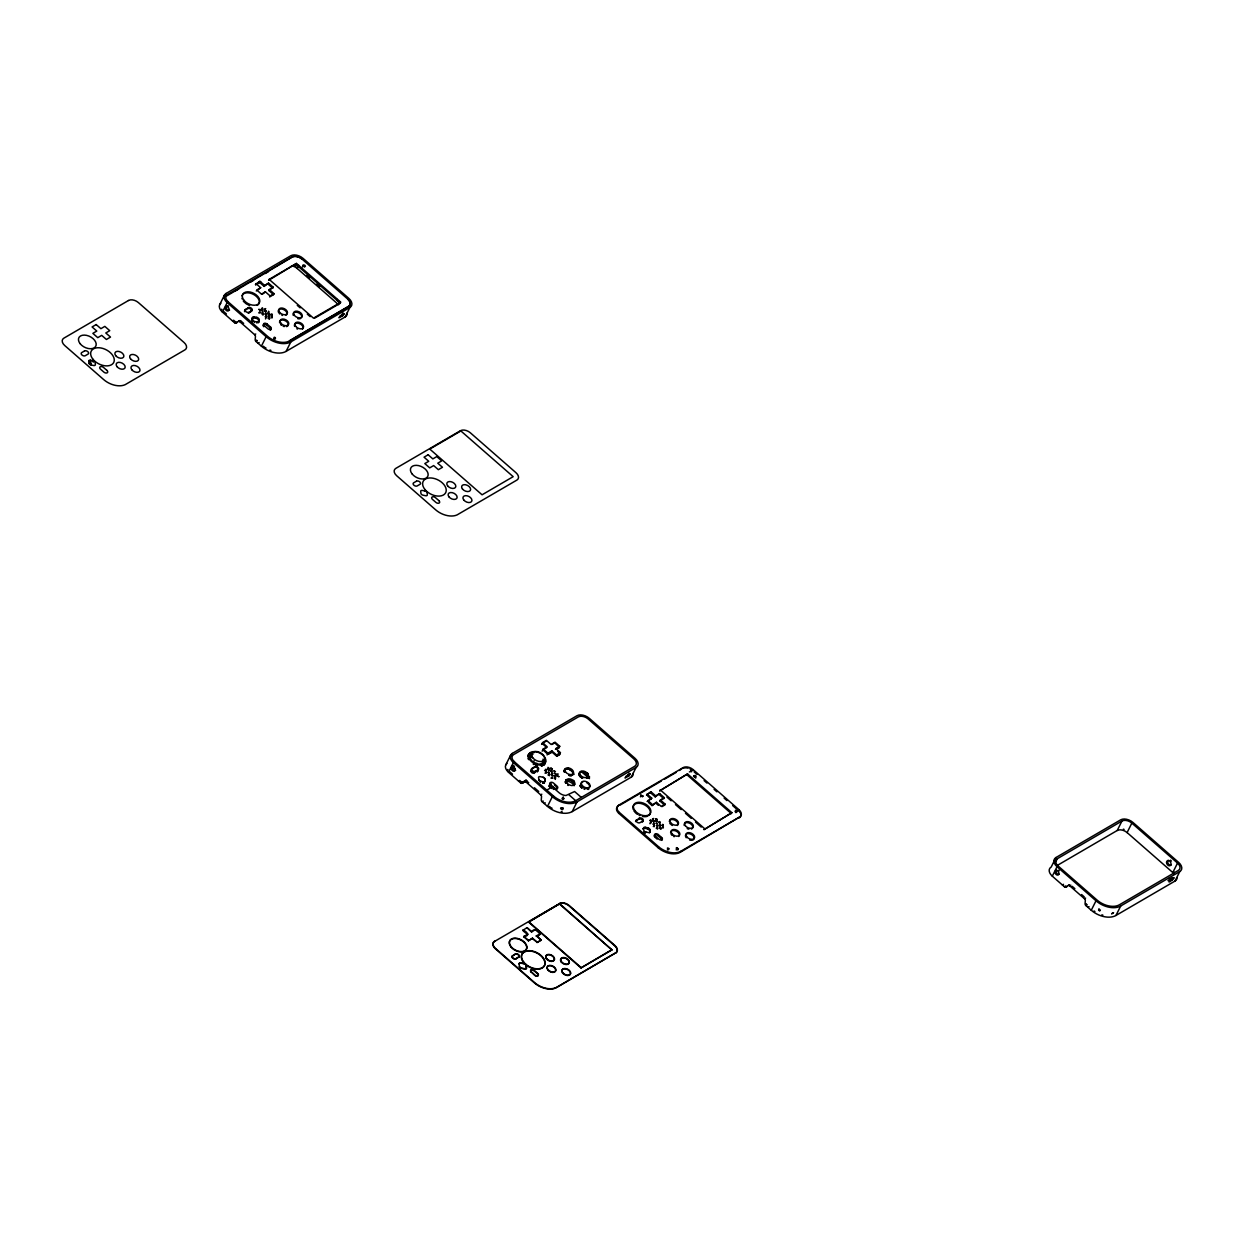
<?xml version="1.0" encoding="UTF-8"?>
<svg xmlns="http://www.w3.org/2000/svg" width="1244" height="1244" viewBox="0 0 1244 1244"><rect width="100%" height="100%" fill="white"/><g stroke="black" fill="none" stroke-linecap="round" stroke-linejoin="round"><path stroke-width="1.5" d="M258.659 312.85C262.655 312.944 257.99 310.191 260.089 312.866M275.204 339.068L274.038 338.057L273.773 339.052M541.746 765.946L544.701 764.22L541.156 765.791L541.746 763.552C546.271 763.769 546.318 756.616 542.539 761.39M541.669 764.765L545.261 763.085L544.856 759.68M543.457 765.278L545.494 761.188M546.303 773.146C544.81 770.005 547.438 772.275 545.012 773.13M550.937 778.091C554.979 778.2 550.299 775.401 552.367 778.106M551.947 771.918C548.915 768.605 554.855 771.513 550.563 771.078M654.111 824.212C652.665 821.118 655.153 823.264 652.836 824.197M660.564 827.804C659.336 825.021 661.17 826.607 659.46 827.913M734.986 811.648L737.054 811.679L735.935 812.643M272.28 317.811C271.083 314.732 272.98 316.816 271.145 317.873M661.606 825.456C665.633 825.658 661.046 822.906 662.959 825.441M651.016 821.615C648.14 818.396 653.691 820.884 649.943 820.62M548.759 769.321L548.013 767.377L549.242 768.357L547.298 768.947L549.273 770.425L547.842 769.554M262.717 311.575C259.856 308.59 265.112 310.394 261.924 310.565M268.891 312.882C268.051 309.678 269.388 311.824 267.833 312.866M527.736 756.072C530.784 751.469 536.366 751.827 528.436 754.673L528.731 759.586M563.579 799.317L562.49 798.15L562.226 799.146M654.328 826.622C653.535 823.481 654.748 825.456 653.287 826.607M219.582 304.873L224.542 294.952M223.687 298.202L226.066 293.475L290.738 255.782A9.346 5.893 26.6 0 1 303.085 258.379L348.786 298.342A9.346 5.893 26.6 0 1 349.875 307.486L345.132 316.956L286.089 351.383A18.691 11.787 26.6 0 1 261.395 346.174L256.015 341.478A1.866 1.337 59.8 0 1 255.175 339.814L255.44 336.315A1.866 1.337 59.8 0 0 254.6 334.652L239.828 321.714A1.866 1.337 59.8 0 0 238.335 321.356L239.454 320.688A1.866 1.337 59.8 0 1 240.574 320.796M227.061 295.761L292.231 257.104A7.48 4.712 26.6 0 1 302.105 259.172M232.504 320.905L233.623 320.252L235.645 322.009A1.866 1.337 59.8 0 0 237.122 322.383L236.002 323.036A1.866 1.337 59.8 0 1 234.51 322.678L222.412 312.088L227.154 302.619A9.346 5.893 26.6 0 1 226.066 293.475M259.918 281.315L255.502 284.581L259.918 281.315L264.63 285.42L268.564 283.134L273.276 287.24L268.844 290.505L273.556 294.626L274.038 293.646L269.326 289.541L268.844 290.505M244.679 311.7A2.333 1.477 26.6 0 1 245.052 310.254L248.349 307.641A2.333 1.477 26.6 0 1 251.443 308.294A2.333 1.477 26.6 0 1 251.708 310.58L248.411 313.193L251.708 310.58M245.052 310.254L248.349 307.641M255.984 283.601L260.696 287.722L256.264 290.987M259.436 282.279L264.148 286.4L264.63 285.42M269.139 279.371L268.657 280.335L296.476 263.433L340.825 302.23L313.488 318.153L269.139 279.371L296.476 263.433M264.148 286.4L268.564 283.134M274.038 293.646L270.103 295.948L265.392 291.827L262.282 294.33M252.641 321.574A2.006 1.26 26.6 0 1 252.237 320.734L252.485 317.826A2.006 1.26 26.6 0 1 254.196 316.831L256.808 317.375A2.006 1.26 26.6 0 1 258.861 319.164L258.596 322.072A2.006 1.26 26.6 0 1 258.379 322.787M252.237 320.734L252.485 317.826M252.003 318.791A2.006 1.26 26.6 0 1 253.714 317.795L254.196 316.831M254.274 322.523L254.756 321.558L257.384 322.103A2.006 1.26 26.6 0 0 259.094 321.107M253.714 317.795L256.326 318.355L256.808 317.375M270.103 295.948L269.606 296.912L273.556 294.626M256.886 323.082L257.384 322.103M258.596 322.072L258.861 319.164M263.868 326.705L264.366 325.726A2.333 1.477 26.6 0 1 264.086 323.44A2.333 1.477 26.6 0 1 267.165 324.093L270.523 327.032A2.333 1.477 26.6 0 1 270.803 329.318A2.333 1.477 26.6 0 1 267.724 328.665L264.366 325.726M263.122 325.026A2.333 1.477 26.6 0 1 266.683 325.073L267.165 324.093M338.632 304.718L297.223 268.502L298.793 265.345M270.321 330.298A2.333 1.477 26.6 0 0 270.041 327.996L270.523 327.032M261.395 346.174L266.138 336.704A18.691 11.787 26.6 0 0 290.816 341.913L349.875 307.486M286.089 351.383L290.816 341.913M505.67 765.091L510.771 754.906M509.853 758.296L512.279 753.429L576.967 715.735A9.346 5.893 26.6 0 1 589.298 718.332L635 758.296A9.346 5.893 26.6 0 1 636.088 767.455L631.221 777.173L572.178 811.601A18.691 11.787 26.6 0 1 547.484 806.392L542.104 801.696A1.866 1.337 59.8 0 1 541.264 800.032L541.529 796.533A1.866 1.337 59.8 0 0 540.689 794.869L525.917 781.932A1.866 1.337 59.8 0 0 524.424 781.574L522.091 783.253A1.866 1.337 59.8 0 1 520.598 782.896L508.501 772.306A9.346 5.893 26.6 0 1 506.946 763.458M508.501 772.306L513.383 762.588A9.346 5.893 26.6 0 1 512.279 753.429M511.253 768.419L512.886 765.169M529.804 753.351L530.162 757.767L529.244 758.56M531.515 752.698L531.421 757.285M518.592 781.123L519.712 780.47L522.402 782.818L525.419 780.594M541.575 744.394L546.007 741.129M542.151 751.189L543.224 749.043L547.158 746.758L542.462 742.637L546.396 740.351L551.092 744.456L555.042 742.17L559.738 746.276L558.665 748.422M534.282 773.395L535.355 771.264L538.17 769.616A2.333 1.477 26.6 0 0 537.89 767.33A2.333 1.477 26.6 0 0 534.811 766.677L531.997 768.326A2.333 1.477 26.6 0 0 532.276 770.611A2.333 1.477 26.6 0 0 535.355 771.264M538.17 769.616L537.097 771.762A2.333 1.477 26.6 0 0 537.579 771.156M547.049 754.906L551.481 751.64L556.177 755.761L560.111 753.46L557.763 751.407M550.797 753.009L551.869 750.863L556.566 754.984L560.5 752.682L555.804 748.577L559.738 746.276M540.347 782.336L540.845 781.372A2.006 1.26 26.6 0 1 538.792 779.584M542.742 783.191L543.426 781.823A1.866 1.182 26.6 0 0 545.028 780.905L544.794 778.962A1.866 1.182 26.6 0 0 542.882 777.298L540.269 776.645A2.006 1.26 26.6 0 0 538.559 777.64L538.916 779.615A1.866 1.182 26.6 0 0 540.813 781.279L543.457 781.916M550.812 784.777L554.171 787.716A2.333 1.477 26.6 0 0 557.25 788.369A2.333 1.477 26.6 0 0 556.985 786.084L553.627 783.145A2.333 1.477 26.6 0 0 550.532 782.492A2.333 1.477 26.6 0 0 550.812 784.777L549.739 786.923A2.333 1.477 26.6 0 1 549.257 786.363M551.574 788.478L552.383 786.861L559.1 792.739A7.48 4.712 26.6 0 0 566.004 795.491L574.604 791.542L581.321 797.42M553.316 789.458L553.798 788.478A2.333 1.477 26.6 0 0 556.892 789.131A2.333 1.477 26.6 0 0 556.612 786.846L554.373 784.886M547.484 806.392L552.352 796.673A18.691 11.787 26.6 0 0 577.045 801.867L636.088 767.455M574.044 774.437A6.733 4.245 26.6 0 0 571.945 771.373L572.271 770.72M565.678 783.238A4.821 3.032 26.6 0 1 569.814 780.035A4.821 3.032 26.6 0 1 574.23 785.446A6.733 4.245 26.6 0 0 567.995 781.356L568.648 780.066A6.733 4.245 26.6 0 0 565.585 780.019M494.49 941.459L494.661 941.133A7.48 4.712 26.6 0 0 494.941 947.912L534.516 982.542A16.825 10.605 26.6 0 0 556.737 987.223L615.78 952.811A7.48 4.712 26.6 0 0 614.909 945.487L569.208 905.523A7.48 4.712 26.6 0 0 560.686 902.926L494.49 941.459A7.48 4.712 26.6 0 0 494.785 948.239L534.36 982.869A16.825 10.605 26.6 0 0 556.581 987.549L615.78 952.811M588.987 778.184A6.733 4.245 26.6 0 0 586.748 774.499L587.463 773.068A6.733 4.245 26.6 0 1 588.07 773.644M572.178 811.601L577.045 801.867M527.643 934.384C513.477 924.276 536.18 934.975 523.693 936.685L528.405 940.791L532.51 938.178L537.206 942.299L541.14 939.997L536.444 935.877L541.14 939.997M559.333 903.439L611.924 949.903L580.995 967.925L528.576 922.084L560.515 903.253A7.48 4.712 26.6 0 1 569.037 905.85L614.738 945.813A7.48 4.712 26.6 0 1 615.609 953.137M512.481 955.952L515.467 953.992A2.333 1.477 26.6 0 1 518.546 954.63A2.333 1.477 26.6 0 1 518.826 956.931L515.84 958.891A2.333 1.477 26.6 0 1 512.761 958.238A2.333 1.477 26.6 0 1 512.481 955.952L515.467 953.992M535.666 929.47L531.732 931.772L527.036 927.651L531.577 932.098C534.656 925.583 545.572 935.13 536.273 936.203M523.693 936.685L527.798 934.057M515.84 958.891L518.826 956.931M528.405 940.791L532.51 938.178M519.246 963.789L519.09 964.1A1.866 1.182 26.6 0 1 520.676 963.183L524.33 963.587A1.866 1.182 26.6 0 1 526.228 965.251L526.383 968.174A1.866 1.182 26.6 0 1 524.781 969.092L521.298 968.361A1.866 1.182 26.6 0 1 519.401 966.697L519.246 963.789A1.866 1.182 26.6 0 1 520.832 962.856M519.401 966.697L519.557 966.37A1.866 1.182 26.6 0 0 521.454 968.034L524.952 968.765A1.866 1.182 26.6 0 0 526.539 967.848M520.676 963.183L524.33 963.587M532.339 938.505L537.206 942.299M526.383 968.174L526.228 965.251M528.576 922.084L559.66 903.735M537.641 973.383L537.47 973.71A2.333 1.477 26.6 0 1 537.75 975.996A2.333 1.477 26.6 0 1 534.671 975.343L531.468 972.077A2.333 1.477 26.6 0 1 531.188 969.791A2.333 1.477 26.6 0 1 534.282 970.444L537.641 973.383A2.333 1.477 26.6 0 1 537.906 975.669A2.333 1.477 26.6 0 1 534.827 975.016L531.468 972.077M531.297 972.404A2.333 1.477 26.6 0 1 531.033 970.118A2.333 1.477 26.6 0 1 534.111 970.771L534.282 970.444M618.61 805.257L618.128 806.236A7.48 4.712 26.6 0 0 618.423 813.001L657.998 847.63A16.825 10.605 26.6 0 0 680.219 852.311L739.745 816.935A7.48 4.712 26.6 0 0 738.858 809.611L693.172 769.647A7.48 4.712 26.6 0 0 683.298 767.564L618.61 805.257A7.48 4.712 26.6 0 0 618.906 812.021L658.48 846.651A16.825 10.605 26.6 0 0 680.701 851.331L739.745 816.935M618.859 813.405L619.356 812.441M651.001 791.775L646.569 795.04L651.001 791.775L655.697 795.88L659.631 793.594L664.343 797.699L659.911 800.981L664.623 805.086L665.105 804.122L660.409 800.001L659.911 800.981M636.119 820.713L639.416 818.101A2.333 1.477 26.6 0 1 642.51 818.754A2.333 1.477 26.6 0 1 642.79 821.04L642.293 822.02A2.333 1.477 26.6 0 0 642.028 819.734A2.333 1.477 26.6 0 0 638.934 819.081L636.119 820.713A2.333 1.477 26.6 0 0 635.606 821.584M651.763 798.181L647.331 801.447L651.763 798.181L647.051 794.061M638.934 819.081L639.416 818.101M650.503 792.739L655.215 796.86L655.697 795.88M648.513 802.473L652.043 805.568L656.459 802.302L661.17 806.407L665.105 804.122M687.543 773.908L659.724 790.811L687.543 773.908L731.892 812.69L704.073 829.592L731.892 812.69M655.215 796.86L659.631 793.594M645.263 827.291A2.006 1.26 26.6 0 0 643.552 828.286L643.07 829.266A2.006 1.26 26.6 0 1 644.781 828.271L645.263 827.291L647.875 827.851A2.006 1.26 26.6 0 1 649.928 829.624L649.663 832.547L649.928 829.624M652.043 805.568L656.459 802.302M645.341 832.998L645.823 832.018L648.451 832.563A2.006 1.26 26.6 0 0 650.161 831.567M644.781 828.271L647.393 828.815L647.875 827.851M580.995 967.925L612.079 949.576M683.298 767.564L679.488 770.471M655.433 836.201L658.791 839.14A2.333 1.477 26.6 0 0 661.87 839.793A2.333 1.477 26.6 0 0 661.606 837.492L658.231 834.553A2.333 1.477 26.6 0 0 655.153 833.915A2.333 1.477 26.6 0 0 655.433 836.201L654.935 837.165L657.174 839.125M661.761 840.384A2.333 1.477 26.6 0 0 661.108 838.472L657.749 835.533L658.231 834.553M693.172 769.647L692.675 770.611A7.48 4.712 26.6 0 0 692.193 770.223M661.108 838.472L661.606 837.492M657.998 847.63L658.48 846.651M680.219 852.311L680.701 851.331M738.376 810.575L738.858 809.611M1068.207 885.433A1.866 1.337 59.8 0 1 1069.7 885.806L1084.488 898.728A1.866 1.337 59.8 0 1 1085.328 900.392L1085.063 903.89A1.866 1.337 59.8 0 0 1085.903 905.554L1091.268 910.266A18.691 11.787 26.6 0 0 1115.961 915.46L1175.02 881.047L1179.763 871.577A9.346 5.893 26.6 0 0 1178.659 862.419L1132.973 822.455A9.346 5.893 26.6 0 0 1120.626 819.858L1055.938 857.551L1051.196 867.021A9.346 5.893 26.6 0 0 1052.3 876.165L1064.398 886.754A1.866 1.337 59.8 0 0 1065.89 887.127L1067.01 886.459A1.866 1.337 59.8 0 1 1065.89 886.35M1055.705 861.874L1057.291 858.733L1121.964 821.024A7.48 4.712 26.6 0 1 1131.838 823.108L1177.539 863.072A7.48 4.712 26.6 0 1 1178.41 870.396L1119.367 904.808A16.825 10.605 26.6 0 1 1097.146 900.143L1058.162 866.042A7.48 4.712 26.6 0 1 1057.291 858.733M1052.3 876.165L1057.042 866.71A9.346 5.893 26.6 0 1 1055.938 857.551M1057.524 865.295L1117.221 830.494L1121.964 821.024M1117.221 830.494A7.48 4.712 26.6 0 1 1127.095 832.578L1131.838 823.108M1091.268 910.266L1096.011 900.796A18.691 11.787 26.6 0 0 1120.704 905.99L1179.763 871.577M1099.261 910.281C1101.64 912.287 1095.731 908.897 1100.38 910.048M1115.961 915.46L1120.704 905.99M1177.539 863.072L1172.797 872.542A7.48 4.712 26.6 0 1 1174.041 873.848M270.57 314.841C274.862 315.136 269.497 312.337 272.094 315.276M1098.965 908.664L1099.385 910.017M1172.252 877.735L1167.976 880.612M563.05 808.025L560.966 808.009M341.851 314.25L342.644 315.836L344.261 313.768L340.265 315.743L338.943 317.78L342.644 315.836M627.925 774.468L628.733 776.054L630.35 773.986L626.354 775.961L625.032 777.998L628.733 776.054M264.366 311.358L266.356 310.984L264.412 309.896M552.041 774.421C551.683 771.14 551.978 773.177 551.31 774.421M555.384 779.397C552.725 775.914 558.323 778.666 554.171 778.34M563.765 798.508L563.19 797.202M693.53 776.52L695.318 776.629L695.691 778.169M236.002 323.036L239.454 320.688M522.091 783.253L525.543 780.921A1.866 1.337 59.8 0 1 526.663 781.03M1065.89 887.127L1069.342 884.779M1170.402 879.648C1164.026 887.392 1181.582 872.65 1170.402 879.648L1169.049 878.466M556.737 774.546C559.349 772.757 557.685 775.152 556.721 775.105M235.349 290.925L238.661 288.997M250.277 282.233L253.589 280.304M265.205 273.54L268.517 271.596M255.829 284.783L260.805 281.89M260.696 287.722L256.762 290.007L261.458 294.128L265.392 291.827M269.326 289.541L273.276 287.24M234.51 322.678L235.645 322.009M239.828 321.714L240.947 321.061L243.637 323.409M254.6 334.652L255.735 333.998M256.015 341.478L257.15 340.825M258.037 343.235L259.156 342.582M314.608 318.184L340.343 303.194L295.979 264.412M289.479 340.732L348.538 306.319A7.48 4.712 26.6 0 0 347.651 298.995M552.025 744.472L554.653 742.948M551.869 750.863L547.935 753.164L543.224 749.043M555.415 749.354L559.349 747.053L555.819 743.974M548.386 754.284L550.983 752.62M557.001 755.963L559.629 754.439M557.079 756.072L559.816 754.47M520.598 782.896L521.734 782.243A1.866 1.337 59.8 0 0 523.211 782.6M526.29 780.299L523.055 782.181L525.792 780.19L528.716 782.756M522.402 782.818L526.445 780.47M525.917 781.932L527.036 781.279M546.754 790.142L552.383 786.861M540.689 794.869L541.824 794.216M542.104 801.696L543.239 801.043M544.126 803.453L545.245 802.8M553.471 796.02A16.825 10.605 26.6 0 0 575.692 800.701L634.751 766.273A7.48 4.712 26.6 0 0 633.88 758.949L588.179 718.985A7.48 4.712 26.6 0 0 578.304 716.917L513.632 754.61A7.48 4.712 26.6 0 0 514.503 761.934M619.792 805.257L661.248 781.108M664.56 779.164L676.176 772.4M660.409 800.001L664.343 797.699M661.995 806.625L664.623 805.086M642.79 821.04L639.976 822.688A2.333 1.477 26.6 0 1 636.881 822.035A2.333 1.477 26.6 0 1 636.617 819.749M522.931 930.279L527.036 927.651M536.444 935.877L540.378 933.591M537.05 942.61L540.984 940.324M1062.376 884.982L1063.511 884.329M1064.398 886.754L1065.517 886.101M1069.7 885.806L1070.835 885.137M1084.488 898.728L1085.608 898.075M1085.903 905.554L1087.023 904.901M1087.909 907.327L1089.044 906.658M1173.916 871.889L1172.797 872.542L1127.095 832.578M264.35 309.196C267.927 307.719 263.293 309.056 265.734 311.653M550.439 769.01L551.325 768.994M261.94 313.861C264.226 318.075 263.246 309.663 261.815 312.85M268.113 316.489L269.995 316.225L268.113 315.152M268.098 318.526C272.467 319.164 266.496 316.069 269.435 319.07M548.013 775.012C552.414 775.587 546.38 772.493 549.413 775.712M554.186 776.318C558.556 776.94 552.616 773.846 555.539 776.847M691.571 771.809C689.642 768.745 691.819 772.182 689.363 771.918M652.462 821.087L654.328 820.947L652.54 819.905M658.636 822.393C663.021 823.03 657.003 819.874 659.973 822.922M683.671 768.154L684.153 768.014A7.48 4.712 26.6 0 1 688.165 768.201M304.702 266.854C307.206 265.936 302.152 263.417 302.93 265.967C306.49 268.517 302.541 263.915 302.447 266.931M652.525 818.987C655.899 817.635 651.187 819.143 653.8 821.631M547.904 772.664C552.118 773.457 546.24 770.176 548.993 773.099M562.272 798.166L563.159 798.353M563.781 798.492L562.894 798.321M650.068 822.89C652.4 821.506 650.752 823.186 650.006 823.777M656.257 828.317C660.502 828.893 654.313 825.892 657.501 829.064M676.254 848.361L678.447 848.828L676.441 847.615L677.949 849.792L676.098 849.776M268.175 314.126L269.715 313.923L268.222 313.332L269.497 317.329L268.066 317.173M563.205 797.202L562.692 798.181M667.484 848.797L669.148 848.672L667.468 848.019L668.65 849.652L667.406 849.932M562.615 808.771L561.588 808.584A16.825 10.605 26.6 0 1 560.562 808.336M90.47 360.231L93.082 360.791A2.006 1.26 26.6 0 1 95.135 362.564L95.353 364.508A2.006 1.26 26.6 0 1 93.658 365.503L91.03 364.958A2.006 1.26 26.6 0 1 89.039 363.419L88.759 361.226A2.006 1.26 26.6 0 1 90.47 360.231L91.03 364.958M88.759 361.226L90.625 361.631M89.039 363.419L90.89 363.808M265.578 317.858C267.398 316.707 265.594 317.515 265.501 318.962M274.489 338.15C273.213 335.569 277.132 338.99 274.706 338.259M1171.195 878.746L1172.532 879.912M1057.042 866.71L1096.011 900.796M1072.172 886.319L1074.863 888.667M1081.58 894.545L1084.27 896.893M306.91 275.328L309.772 277.832M316.909 284.083L319.77 286.571M342.38 312.524L343.717 313.69M297.269 305.355L300.131 307.859M307.284 314.126L310.145 316.629M268.082 284.098L272.778 288.219M266.683 325.073L270.041 327.996M228.29 301.965L267.413 336.191A16.825 10.605 26.6 0 0 289.634 340.872L348.678 306.459A7.48 4.712 26.6 0 0 347.791 299.135L301.965 259.032A7.48 4.712 26.6 0 0 292.091 256.948L227.403 294.641A7.48 4.712 26.6 0 0 228.29 301.965L227.839 301.561M227.154 302.619L266.138 336.704M223.547 311.435L226.424 313.954M694.105 771.871L696.967 774.359M704.104 780.61L706.965 783.098M714.103 789.349L716.948 791.853M724.101 798.088L726.947 800.592M732.669 805.583L736.946 809.331M687.046 774.872L731.41 813.669M660.206 789.831L704.555 828.613M666.877 797.062L671.169 800.809M675.461 804.573L681.183 809.58M685.475 813.327L691.197 818.334M695.489 822.082L701.212 827.089M659.149 794.558L663.845 798.679M628.469 772.742L629.806 773.923M647.751 796.067L651.281 799.161M655.977 803.266L658.325 805.319M647.829 800.483L652.525 804.588M586.748 774.499L589.672 777.034M581.275 771.56L589.485 778.635M542.073 743.414L546.769 747.535L542.835 749.821L547.547 753.942M568.306 768.201L571.945 771.373M568.974 794.823L575.692 800.701M553.798 788.478L550.439 785.539A2.333 1.477 26.6 0 1 549.724 783.736A2.333 1.477 26.6 0 1 551.465 783.067M553.502 796.004L513.912 761.375M513.383 762.588L552.352 796.673M512.435 766.288L512.233 766.102A6.547 4.121 26.6 0 1 511.859 765.713M511.564 765.993L515.094 769.072M534.422 787.747L538.714 791.495M509.636 771.653L512.512 774.172M559.505 904.061L611.924 949.903M528.731 921.773L581.15 967.614M535.511 929.797L540.223 933.917M523.864 936.359L528.56 940.48M534.111 970.771L537.47 973.71M265.127 316.676C267.631 315.867 264.863 313.643 266.418 316.536M663.239 827.82C661.233 825.207 665.602 827.711 661.824 827.898M655.479 820.356L656.132 819.532L656.863 820.402M262.671 309.072C260.836 306.366 264.521 308.683 261.224 309.134M658.869 825.347C661.995 824.756 658.403 822.471 660.3 825.363M640.427 796.829L640.971 795.74L642.495 796.844M266.092 314.094C263.992 311.311 268.238 313.752 264.63 314.079M546.054 770.689C544.017 767.843 547.904 770.036 544.561 770.611M643.552 828.286L643.786 830.23A2.006 1.26 26.6 0 0 645.823 832.018M567.995 781.356L567.808 779.693A6.733 4.245 26.6 0 0 569.41 779.879M545.167 780.921L544.934 778.977A2.006 1.26 26.6 0 0 542.897 777.189M93.082 360.791L93.253 362.175M740.771 814.214A7.48 4.712 26.6 0 1 739.247 817.899M739.62 811.881A7.48 4.712 26.6 0 1 740.227 812.814M689.985 768.87A7.48 4.712 26.6 0 1 691.135 769.492M669.303 821.491A4.665 2.954 26.6 0 1 674.994 820.185A4.665 2.954 26.6 0 1 677.374 825.518M672.366 825.456A4.665 2.954 26.6 0 1 671.325 824.834M670.454 824.057A4.665 2.954 26.6 0 1 669.801 823.217M684.216 825.456A4.665 2.954 26.6 0 1 689.798 823.295A4.665 2.954 26.6 0 1 691.462 829.064M688.881 829.173A4.665 2.954 26.6 0 1 687.186 828.582M693.499 839.622A4.665 2.954 26.6 0 1 689.627 840.011M686.221 837.756A4.665 2.954 26.6 0 1 685.926 837.321M685.537 836.434A4.665 2.954 26.6 0 1 689.985 833.838A4.665 2.954 26.6 0 1 693.981 839.016M670.625 832.889A4.665 2.954 26.6 0 1 676.036 831.039A4.665 2.954 26.6 0 1 678.695 836.512M674.232 836.699A4.665 2.954 26.6 0 1 673.688 836.45M672.18 835.439A4.665 2.954 26.6 0 1 671.107 834.195M633.227 809.424A9.346 5.893 26.6 0 1 643.008 804.137A9.346 5.893 26.6 0 1 648.87 815.489M647.766 816.126A9.346 5.893 26.6 0 1 642.417 816.437M639.836 815.629A9.346 5.893 26.6 0 1 639.012 815.24M637.426 814.322A9.346 5.893 26.6 0 1 634.813 812.037M634.3 811.399A9.346 5.893 26.6 0 1 633.865 810.746M654.453 836.621A2.333 1.477 26.6 0 1 654.935 834.755A2.333 1.477 26.6 0 1 657.749 835.533M644.967 832.889A2.006 1.26 26.6 0 1 643.708 832.049M647.393 828.815A2.006 1.26 26.6 0 1 649.43 830.603M633.227 773.146A9.346 5.893 26.6 0 1 631.221 777.173M562.164 811.834A16.825 10.605 26.6 0 1 561.153 811.679M552.087 808.273A16.825 10.605 26.6 0 1 551.154 807.698M550.268 807.076A16.825 10.605 26.6 0 1 549.413 806.423M508.065 769.896A7.48 4.712 26.6 0 1 507.785 769.43M515.669 770.3A2.426 1.742 59.8 0 1 512.481 768.403A2.426 1.742 59.8 0 1 514.503 766.18M278.734 312.742A4.665 2.954 26.6 0 1 280.087 309.087A4.665 2.954 26.6 0 1 285.84 311.109A4.665 2.954 26.6 0 1 285.964 315.292M282.419 315.447A4.665 2.954 26.6 0 1 281.859 315.245M279.791 314.001A4.665 2.954 26.6 0 1 279.387 313.597M300.395 318.604A4.665 2.954 26.6 0 1 297.814 318.713M293.304 315.432A4.665 2.954 26.6 0 1 297.611 312.384A4.665 2.954 26.6 0 1 301.39 317.889M294.626 326.41A4.665 2.954 26.6 0 1 299.213 323.471A4.665 2.954 26.6 0 1 302.432 329.162M297.425 329.1A4.665 2.954 26.6 0 1 296.896 328.805M287.893 325.757A4.665 2.954 26.6 0 1 286.447 326.597M284.316 326.581A4.665 2.954 26.6 0 1 283.165 326.223M281.579 325.353A4.665 2.954 26.6 0 1 280.693 324.575M279.651 322.849A4.665 2.954 26.6 0 1 284.114 320.252A4.665 2.954 26.6 0 1 288.11 325.43M241.989 295.854A9.346 5.893 26.6 0 1 254.382 294.89A9.346 5.893 26.6 0 1 257.29 305.371M249.624 305.48A9.346 5.893 26.6 0 1 247.945 304.78M247.136 304.345A9.346 5.893 26.6 0 1 245.628 303.334M244.944 302.774A9.346 5.893 26.6 0 1 244.306 302.183M243.746 301.561A9.346 5.893 26.6 0 1 243.233 300.924M242.16 298.949A9.346 5.893 26.6 0 1 241.958 298.296M248.909 312.213A2.333 1.477 26.6 0 1 245.814 311.56A2.333 1.477 26.6 0 1 245.55 309.274M247.867 308.605A2.333 1.477 26.6 0 1 250.961 309.258A2.333 1.477 26.6 0 1 251.226 311.544M263.604 326.441A2.333 1.477 26.6 0 1 263.122 325.57M254.756 321.558A2.006 1.26 26.6 0 1 252.719 319.77M256.326 318.355A2.006 1.26 26.6 0 1 258.363 320.143M1177.057 877.564A9.346 5.893 26.6 0 1 1175.02 881.047M1102.884 915.117A16.825 10.605 26.6 0 1 1101.857 914.822M1094.953 911.557A16.825 10.605 26.6 0 1 1094.067 910.935M1086.696 904.559A1.866 1.337 59.8 0 1 1086.261 903.688M1123.348 829.142A9.346 5.893 26.6 0 1 1124.11 829.421M1059.188 874.314A2.426 1.742 59.8 0 1 1056.747 870.131M1058.628 870.225A2.426 1.742 59.8 0 1 1059.235 870.753M1171.179 865.015A2.799 2.006 59.8 0 1 1168.24 863.631A2.799 2.006 59.8 0 1 1168.225 860.304M1170.34 860.179A2.799 2.006 59.8 0 1 1171.381 861.081M524.175 963.913A1.866 1.182 26.6 0 1 526.072 965.577M515.296 954.303A2.333 1.477 26.6 0 1 518.39 954.957A2.333 1.477 26.6 0 1 518.655 957.242M516.011 958.564A2.333 1.477 26.6 0 1 512.917 957.911A2.333 1.477 26.6 0 1 512.652 955.625M544.188 782.865A1.866 1.182 26.6 0 1 543.939 783.067M580.513 786.612A4.665 2.954 26.6 0 1 580.31 786.037M578.973 773.659A4.821 3.032 26.6 0 1 585.053 772.851A4.821 3.032 26.6 0 1 587.23 778.215M582.068 778.153A4.821 3.032 26.6 0 1 581.523 777.842M580.528 777.111A4.821 3.032 26.6 0 1 580.093 776.707M579.424 775.836A4.821 3.032 26.6 0 1 579.02 774.919M564.17 770.534A4.821 3.032 26.6 0 1 571.027 770.238A4.821 3.032 26.6 0 1 571.198 775.665M564.201 771.809A4.821 3.032 26.6 0 1 564.107 771.358M588.552 789.194A4.821 3.032 26.6 0 1 588.194 789.442A4.821 3.032 26.6 0 0 588.614 789.069A4.665 2.954 26.6 0 1 587.774 789.396M581.834 788.105A4.821 3.032 26.6 0 1 581.414 787.685M580.73 786.814A4.821 3.032 26.6 0 1 580.326 785.913M537.828 770.953A2.472 1.555 26.6 0 1 537.33 771.591M549.786 786.706A2.472 1.555 26.6 0 1 549.273 786.13M533.194 773.177A2.333 1.477 26.6 0 1 531.717 772.602M530.924 771.793A2.333 1.477 26.6 0 1 530.628 770.938M544.545 782.492A2.006 1.26 26.6 0 1 542.897 783.036M549.848 786.581A2.472 1.555 26.6 0 1 549.055 785.368M572.769 774.67A4.821 3.032 26.6 0 1 569.068 775.51M564.263 771.684A4.821 3.032 26.6 0 1 568.866 768.994A4.821 3.032 26.6 0 1 572.986 774.328M580.808 786.69A4.821 3.032 26.6 0 1 580.31 785.337M573.313 780.408A6.733 4.245 26.6 0 1 573.966 780.937M347.138 312.928A9.346 5.893 26.6 0 1 345.132 316.956M291.5 265.827A7.48 4.712 26.6 0 1 297.223 268.502M270.943 350.404A16.825 10.605 26.6 0 1 269.917 350.015M265.998 348.056A16.825 10.605 26.6 0 1 265.081 347.48M264.179 346.858A16.825 10.605 26.6 0 1 263.339 346.205M222.412 312.088A9.346 5.893 26.6 0 1 220.857 303.241M256.824 340.467A1.866 1.337 59.8 0 1 256.559 340.063M294.983 265.672A9.346 5.893 26.6 0 1 295.714 266.029M297.098 266.869A9.346 5.893 26.6 0 1 297.736 267.336M221.976 309.678A7.48 4.712 26.6 0 1 221.696 309.212M229.58 310.083A2.426 1.742 59.8 0 1 226.392 308.185A2.426 1.742 59.8 0 1 228.414 305.962M339.643 301.717A2.799 2.006 59.8 0 1 336.797 299.213M587.65 783.3A4.665 2.954 26.6 0 1 588.661 788.245A4.665 2.954 26.6 0 1 582.083 786.55A4.665 2.954 26.6 0 1 582.783 782.041M586.624 782.663A4.665 2.954 26.6 0 1 587.152 782.958M564.574 772.12A4.665 2.954 26.6 0 1 567.544 768.823A4.665 2.954 26.6 0 1 573.002 772.804A4.665 2.954 26.6 0 1 569.083 775.401M579.626 775.681A4.665 2.954 26.6 0 1 580.979 772.026A4.665 2.954 26.6 0 1 586.733 774.048A4.665 2.954 26.6 0 1 586.857 778.231M582.752 778.184A4.665 2.954 26.6 0 1 581.663 777.64M580.684 776.925A4.665 2.954 26.6 0 1 580.279 776.536M584.633 789.365A4.665 2.954 26.6 0 1 584.058 789.163M580.932 786.659A4.665 2.954 26.6 0 1 580.435 784.948M568.166 785.493A4.665 2.954 26.6 0 1 567.653 785.166M540.565 753.491A9.346 5.893 26.6 0 1 543.27 764.5A9.346 5.893 26.6 0 1 529.011 758.451A9.346 5.893 26.6 0 1 537.221 752.076M538.077 752.34A9.346 5.893 26.6 0 1 539.756 753.055M544.779 759.198A9.346 5.893 26.6 0 1 542.135 765.713M537.424 765.791A9.346 5.893 26.6 0 1 535.697 765.293M534.018 764.593A9.346 5.893 26.6 0 1 533.209 764.158M528.513 759.431A9.346 5.893 26.6 0 1 528.031 758.109M528.062 755.668A9.346 5.893 26.6 0 1 534.189 752.604M538.014 768.652A2.333 1.477 26.6 0 1 537.797 770.394L534.982 772.026A2.333 1.477 26.6 0 1 531.903 771.373A2.333 1.477 26.6 0 1 531.623 769.087L534.438 767.455A2.333 1.477 26.6 0 1 535.355 767.237M536.864 767.641A2.333 1.477 26.6 0 1 537.517 768.108M536.817 763.163A1.866 1.182 26.6 0 1 535.386 763.505L534.936 763.365A1.866 1.182 26.6 0 1 533.583 762.183L533.489 761.841A1.866 1.182 26.6 0 1 534.22 760.893M542.959 759.167A7.013 4.416 26.6 0 1 539.585 764.127A7.013 4.416 26.6 0 1 531.11 759.897A7.013 4.416 26.6 0 1 533.023 754.191M693.857 775.852C696.002 779.988 697.449 773.768 693.857 775.852M1113.489 912.723L1111.716 913.734L1113.489 912.723M551.419 774.903L552.974 775.525L551.419 774.903M553.953 770.985L555.446 771.731L554.015 770.86M554.233 773.27L555.788 773.892L554.233 773.27M640.722 795.18L642.977 796.082L640.722 795.18M655.868 820.978L657.407 821.6L655.868 820.978M656.148 823.279L657.625 824.01L656.21 823.155M656.412 825.565L657.905 826.311L656.474 825.441M659.476 828.24L661.03 828.862L659.476 828.24M735.484 810.466L737.739 811.368L735.484 810.466M557.312 775.976L558.851 776.645L557.312 775.976M561.091 808.631C562.35 812.13 564.807 806.19 561.091 808.631M550.828 768.139L552.32 768.916L550.828 768.139M655.821 818.785L657.314 819.563L655.915 818.692M258.954 309.383L260.431 310.176L258.954 309.383M128.505 300.488L63.833 338.181A7.48 4.712 26.6 0 0 64.704 345.505L103.687 379.591A16.825 10.605 26.6 0 0 125.224 384.645L184.952 349.859A7.48 4.712 26.6 0 0 184.081 342.535L138.379 302.572A7.48 4.712 26.6 0 0 128.505 300.488M96.192 324.56L92.087 326.954L96.799 331.075L92.865 333.361L97.763 337.653L101.697 335.367L106.409 339.472L110.514 337.077L105.802 332.972L109.736 330.671L104.838 326.379L100.904 328.68L96.192 324.56M84.53 350.948L81.715 352.596A2.472 1.555 26.6 0 0 82.011 355.022A2.472 1.555 26.6 0 0 85.276 355.706L88.091 354.073A2.472 1.555 26.6 0 0 87.795 351.648A2.472 1.555 26.6 0 0 84.53 350.948M460.467 430.704L395.779 468.397A7.48 4.712 26.6 0 0 396.665 475.721L435.633 509.807A16.825 10.605 26.6 0 0 457.17 514.861L516.913 480.075A7.48 4.712 26.6 0 0 516.027 472.751L470.341 432.788A7.48 4.712 26.6 0 0 460.467 430.704M460.886 430.953L429.786 449.084L482.066 494.801L513.166 476.67L460.886 430.953M428.154 454.775L424.048 457.17L428.745 461.291L424.81 463.577L429.709 467.868L433.658 465.583L438.354 469.688L442.46 467.293L437.764 463.188L441.698 460.886L436.784 456.595L432.85 458.896L428.154 454.775M416.476 481.179L413.661 482.812A2.472 1.555 26.6 0 0 413.957 485.238A2.472 1.555 26.6 0 0 417.222 485.922L420.037 484.289A2.472 1.555 26.6 0 0 419.741 481.863A2.472 1.555 26.6 0 0 416.476 481.179M425.028 491.007L422.416 490.447A2.006 1.26 26.6 0 0 420.705 491.442L420.938 493.386A2.006 1.26 26.6 0 0 422.976 495.174L425.603 495.718A2.006 1.26 26.6 0 0 427.314 494.723L427.081 492.779A2.006 1.26 26.6 0 0 425.028 491.007M438.837 500.601L435.478 497.662A2.472 1.555 26.6 0 0 432.212 496.978A2.472 1.555 26.6 0 0 432.492 499.404L435.851 502.343A2.472 1.555 26.6 0 0 439.132 503.027A2.472 1.555 26.6 0 0 438.837 500.601M106.891 370.385L103.532 367.447A2.472 1.555 26.6 0 0 100.251 366.762A2.472 1.555 26.6 0 0 100.546 369.188L103.905 372.127A2.472 1.555 26.6 0 0 107.171 372.811A2.472 1.555 26.6 0 0 106.891 370.385M462.441 488.97A4.821 3.032 26.6 0 0 470.216 490.618A4.821 3.032 26.6 0 0 465.738 484.787A4.821 3.032 26.6 0 0 462.441 488.97M447.622 485.86A4.821 3.032 26.6 0 0 455.413 487.493A4.821 3.032 26.6 0 0 450.919 481.677A4.821 3.032 26.6 0 0 447.622 485.86M463.748 499.964A4.821 3.032 26.6 0 0 471.538 501.596A4.821 3.032 26.6 0 0 467.044 495.781A4.821 3.032 26.6 0 0 463.748 499.964M448.944 496.838A4.821 3.032 26.6 0 0 456.719 498.471A4.821 3.032 26.6 0 0 452.241 492.655A4.821 3.032 26.6 0 0 448.944 496.838M424.966 489.53A12.611 7.962 26.6 0 0 445.305 493.324A12.611 7.962 26.6 0 0 432.99 478.209A12.611 7.962 26.6 0 0 424.966 489.53M411.997 473.808A9.485 5.987 26.6 0 0 427.345 477.043A9.485 5.987 26.6 0 0 418.482 465.583A9.485 5.987 26.6 0 0 411.997 473.808M130.48 358.754A4.821 3.032 26.6 0 0 138.271 360.387A4.821 3.032 26.6 0 0 133.777 354.571A4.821 3.032 26.6 0 0 130.48 358.754M115.676 355.628A4.821 3.032 26.6 0 0 123.467 357.277A4.821 3.032 26.6 0 0 118.973 351.461A4.821 3.032 26.6 0 0 115.676 355.628M131.802 369.748A4.821 3.032 26.6 0 0 139.592 371.381A4.821 3.032 26.6 0 0 135.098 365.565A4.821 3.032 26.6 0 0 131.802 369.748M116.983 366.622A4.821 3.032 26.6 0 0 124.773 368.255A4.821 3.032 26.6 0 0 120.279 362.439A4.821 3.032 26.6 0 0 116.983 366.622M93.005 359.314A12.611 7.962 26.6 0 0 113.344 363.108A12.611 7.962 26.6 0 0 101.028 347.993A12.611 7.962 26.6 0 0 93.005 359.314M80.051 343.593A9.485 5.987 26.6 0 0 95.384 346.827A9.485 5.987 26.6 0 0 86.536 335.351A9.485 5.987 26.6 0 0 80.051 343.593M685.397 825.798A4.665 2.954 26.6 0 0 692.955 827.384A4.665 2.954 26.6 0 0 688.585 821.724A4.665 2.954 26.6 0 0 685.397 825.798M686.704 836.777A4.665 2.954 26.6 0 0 694.261 838.363A4.665 2.954 26.6 0 0 689.907 832.718A4.665 2.954 26.6 0 0 686.704 836.777M670.578 822.673A4.665 2.954 26.6 0 0 678.135 824.259A4.665 2.954 26.6 0 0 673.781 818.614A4.665 2.954 26.6 0 0 670.578 822.673M671.9 833.651A4.665 2.954 26.6 0 0 679.457 835.253A4.665 2.954 26.6 0 0 675.088 829.592A4.665 2.954 26.6 0 0 671.9 833.651M635.124 810.855A9.346 5.893 26.6 0 0 650.192 813.669A9.346 5.893 26.6 0 0 641.064 802.458A9.346 5.893 26.6 0 0 635.124 810.855M511.253 768.465A2.426 1.742 59.8 0 0 514.285 771.109A2.426 1.742 59.8 0 0 514.036 767.268A2.426 1.742 59.8 0 0 511.253 768.465M294.33 315.323A4.665 2.954 26.6 0 0 301.888 316.909A4.665 2.954 26.6 0 0 297.518 311.264A4.665 2.954 26.6 0 0 294.33 315.323M295.637 326.317A4.665 2.954 26.6 0 0 303.194 327.903A4.665 2.954 26.6 0 0 298.84 322.258A4.665 2.954 26.6 0 0 295.637 326.317M279.511 312.213A4.665 2.954 26.6 0 0 287.069 313.799A4.665 2.954 26.6 0 0 282.715 308.139A4.665 2.954 26.6 0 0 279.511 312.213M280.833 323.191A4.665 2.954 26.6 0 0 288.39 324.777A4.665 2.954 26.6 0 0 284.021 319.133A4.665 2.954 26.6 0 0 280.833 323.191M244.057 300.379A9.346 5.893 26.6 0 0 259.125 303.194A9.346 5.893 26.6 0 0 249.997 291.998A9.346 5.893 26.6 0 0 244.057 300.379M1055.052 872.324A2.426 1.742 59.8 0 0 1058.069 874.967A2.426 1.742 59.8 0 0 1057.82 871.127A2.426 1.742 59.8 0 0 1055.052 872.324M1166.561 862.605A2.799 2.006 59.8 0 0 1170.06 865.668A2.799 2.006 59.8 0 0 1169.764 861.221A2.799 2.006 59.8 0 0 1166.561 862.605M510.833 946.839A9.346 5.893 26.6 0 0 525.948 950.027A9.346 5.893 26.6 0 0 517.224 938.722A9.346 5.893 26.6 0 0 510.833 946.839M523.677 962.576A12.611 7.962 26.6 0 0 544.017 966.386A12.611 7.962 26.6 0 0 531.701 951.256A12.611 7.962 26.6 0 0 523.677 962.576M546.443 958.891A4.665 2.954 26.6 0 0 554 960.477A4.665 2.954 26.6 0 0 549.63 954.832A4.665 2.954 26.6 0 0 546.443 958.891M561.246 962.001A4.665 2.954 26.6 0 0 568.803 963.602A4.665 2.954 26.6 0 0 564.449 957.942A4.665 2.954 26.6 0 0 561.246 962.001M562.568 972.995A4.665 2.954 26.6 0 0 570.125 974.581A4.665 2.954 26.6 0 0 565.771 968.936A4.665 2.954 26.6 0 0 562.568 972.995M547.749 969.869A4.665 2.954 26.6 0 0 555.306 971.471A4.665 2.954 26.6 0 0 550.952 965.811A4.665 2.954 26.6 0 0 547.749 969.869M510.989 946.513A9.346 5.893 26.6 0 0 526.103 949.701A9.346 5.893 26.6 0 0 517.38 938.396A9.346 5.893 26.6 0 0 510.989 946.513M523.848 962.25A12.611 7.962 26.6 0 0 544.188 966.059A12.611 7.962 26.6 0 0 531.872 950.929A12.611 7.962 26.6 0 0 523.848 962.25M547.92 969.542A4.665 2.954 26.6 0 0 555.477 971.144A4.665 2.954 26.6 0 0 551.108 965.484A4.665 2.954 26.6 0 0 547.92 969.542M546.598 958.564A4.665 2.954 26.6 0 0 554.155 960.15A4.665 2.954 26.6 0 0 549.801 954.506A4.665 2.954 26.6 0 0 546.598 958.564M561.417 961.69A4.665 2.954 26.6 0 0 568.974 963.276A4.665 2.954 26.6 0 0 564.62 957.631A4.665 2.954 26.6 0 0 561.417 961.69M562.723 972.668A4.665 2.954 26.6 0 0 570.296 974.254A4.665 2.954 26.6 0 0 565.927 968.609A4.665 2.954 26.6 0 0 562.723 972.668M582.347 785.633A4.665 2.954 26.6 0 0 589.812 786.721A4.665 2.954 26.6 0 0 584.929 781.216A4.665 2.954 26.6 0 0 582.347 785.633M581.477 787.561A4.821 3.032 26.6 0 0 581.897 787.965A4.665 2.954 26.6 0 1 581.586 787.514M570.172 779.988A4.821 3.032 26.6 0 0 565.756 783.114A4.665 2.954 26.6 0 1 570.187 780.066A4.821 3.032 26.6 0 1 574.075 785.648A4.665 2.954 26.6 0 0 570.187 780.066M225.164 308.248A2.426 1.742 59.8 0 0 228.196 310.891A2.426 1.742 59.8 0 0 227.947 307.035A2.426 1.742 59.8 0 0 225.164 308.248M580.404 775.136A4.665 2.954 26.6 0 0 587.961 776.738A4.665 2.954 26.6 0 0 583.607 771.078A4.665 2.954 26.6 0 0 580.404 775.136M565.585 772.026A4.665 2.954 26.6 0 0 573.157 773.612A4.665 2.954 26.6 0 0 568.788 767.968A4.665 2.954 26.6 0 0 565.585 772.026M566.906 783.005A4.665 2.954 26.6 0 0 574.464 784.591A4.665 2.954 26.6 0 0 570.11 778.946A4.665 2.954 26.6 0 0 566.906 783.005M532.712 757.736A7.013 4.416 26.6 0 0 544.048 760.115A7.013 4.416 26.6 0 0 537.517 751.64A7.013 4.416 26.6 0 0 532.712 757.736"/></g></svg>
